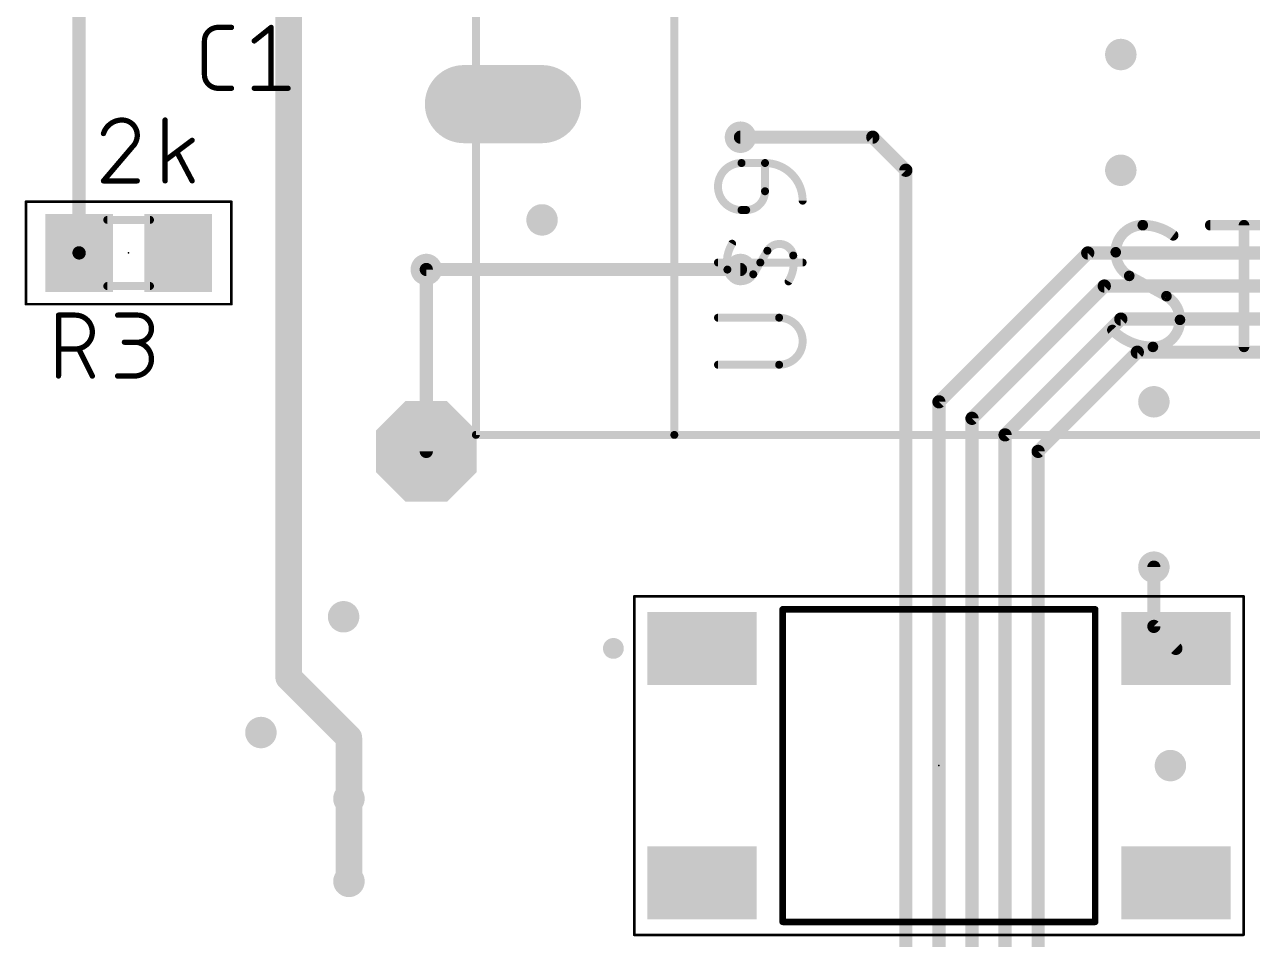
# Model space of a CAD drawing. Extents: x -1.91 to 1.91, y -2.61 to 1.61.
# Drawn here: x -1.016 to -0.088, y -0.431 to 0.26 of the extents above; entities that cross this region are included whole.
import ezdxf

# ---------------------------------------------------------------- set-up
doc = ezdxf.new("R2010")
doc.units = 0
for name, color, linetype in [('1', 22, 'CONTINUOUS'), ('17', 82, 'CONTINUOUS'), ('18', 82, 'CONTINUOUS'), ('21', 253, 'CONTINUOUS'), ('23', 7, 'CONTINUOUS'), ('25', 253, 'CONTINUOUS'), ('39', 22, 'CONTINUOUS'), ('51', 253, 'CONTINUOUS')]:
    doc.layers.add(name, color=color, linetype=linetype)

# ---------------------------------------------------------------- blocks, each defined once
blk = doc.blocks.new('OCTAGONP')
at = {"const_width": 0.5}
blk.add_lwpolyline([(-0.25, -0.103553), (-0.25, 0.103553), (-0.103553, 0.25), (0.103553, 0.25), (0.25, 0.103553), (0.25, -0.103553), (0.103553, -0.25), (-0.103553, -0.25), (-0.25, -0.103553), (-0.25, 0.103553)], dxfattribs=at)
blk = doc.blocks.new('RECT')
blk.add_solid([(-0.5, -0.5), (0.5, -0.5), (-0.5, 0.5), (0.5, 0.5)])
blk = doc.blocks.new('OFFSETP100')
at = {"const_width": 1}
blk.add_lwpolyline([(0, 0), (1, 0)], dxfattribs=at)
at = {"const_width": 0.5}
for points in [[(0, 0.25, 1), (0, -0.25)], [(1, -0.25, 1), (1, 0.25)]]:
    blk.add_lwpolyline(points, format="xyb", dxfattribs=at)
blk = doc.blocks.new('ROUNDV')
at = {"const_width": 0.5}
blk.add_lwpolyline([(0, -0.25, 1), (0, 0.25, 1), (0, -0.25)], format="xyb", dxfattribs=at)

msp = doc.modelspace()

# ---------------------------------------------------------------- linework, layer by layer
at = {"layer": '1'}
for points, const_width in [([(-0.975, 0.087598), (-0.975, 0.525)], 0.01), ([(-0.816535, 0.3), (-0.816535, -0.233465)], 0.02), ([(-0.375, 0.175), (-0.475, 0.175)], 0.01), ([(-0.35, 0.15), (-0.375, 0.175)], 0.01), ([(-0.35, -0.5), (-0.35, 0.15)], 0.01), ([(-0.974902, 0.0875), (-0.975, 0.087598)], 0.01), ([(-0.2125, 0.0875), (-0.325, -0.025)], 0.01), ([(0.15, 0.0875), (-0.2125, 0.0875)], 0.01), ([(-0.475, 0.075), (-0.7125, 0.075)], 0.01), ([(-0.7125, 0.075), (-0.7125, -0.0625)], 0.01), ([(-0.3, -0.0375), (-0.2, 0.0625)], 0.01), ([(-0.2, 0.0625), (0.1875, 0.0625)], 0.01), ([(-0.1875, 0.0375), (-0.275, -0.05)], 0.01), ([(0.1625, 0.0375), (-0.1875, 0.0375)], 0.01), ([(-0.25, -0.0625), (-0.175, 0.0125)], 0.01), ([(-0.175, 0.0125), (0.15, 0.0125)], 0.01), ([(-0.325, -0.025), (-0.325, -0.5125)], 0.01), ([(-0.3, -0.525), (-0.3, -0.0375)], 0.01), ([(-0.275, -0.05), (-0.275, -0.5375)], 0.01), ([(-0.25, -0.55), (-0.25, -0.0625)], 0.01), ([(-0.1625, -0.15), (-0.1625, -0.194783)], 0.01), ([(-0.1625, -0.194783), (-0.145866, -0.211417)], 0.01), ([(-0.816535, -0.233465), (-0.770965, -0.279035)], 0.02), ([(-0.770965, -0.279035), (-0.770965, -0.325)], 0.02), ([(-0.770965, -0.325), (-0.770965, -0.3875)], 0.02)]:
    msp.add_lwpolyline(points, dxfattribs=dict(at, const_width=const_width))
for points, const_width in [([(-0.475, 0.1775, 1), (-0.475, 0.1725)], 0.005), ([(-0.373232, 0.176768, 1), (-0.376768, 0.173232)], 0.005), ([(-0.375, 0.1725, 1), (-0.375, 0.1775)], 0.005), ([(-0.3475, 0.15, 1), (-0.3525, 0.15)], 0.005), ([(-0.351768, 0.148232, 1), (-0.348232, 0.151768)], 0.005), ([(-0.973232, 0.089366, 1), (-0.976768, 0.085831)], 0.005), ([(-0.9775, 0.087598, 1), (-0.9725, 0.087598)], 0.005), ([(-0.976669, 0.085732, 1), (-0.973134, 0.089268)], 0.005), ([(-0.2125, 0.09, 1), (-0.2125, 0.085)], 0.005), ([(-0.210732, 0.085732, 1), (-0.214268, 0.089268)], 0.005), ([(-0.7125, 0.0775, 1), (-0.7125, 0.0725)], 0.005), ([(-0.71, 0.075, 1), (-0.715, 0.075)], 0.005), ([(-0.475, 0.0725, 1), (-0.475, 0.0775)], 0.005), ([(-0.2, 0.065, 1), (-0.2, 0.06)], 0.005), ([(-0.198232, 0.060732, 1), (-0.201768, 0.064268)], 0.005), ([(-0.1875, 0.04, 1), (-0.1875, 0.035)], 0.005), ([(-0.185732, 0.035732, 1), (-0.189268, 0.039268)], 0.005), ([(-0.175, 0.015, 1), (-0.175, 0.01)], 0.005), ([(-0.173232, 0.010732, 1), (-0.176768, 0.014268)], 0.005), ([(-0.3225, -0.025, 1), (-0.3275, -0.025)], 0.005), ([(-0.326768, -0.023232, 1), (-0.323232, -0.026768)], 0.005), ([(-0.2975, -0.0375, 1), (-0.3025, -0.0375)], 0.005), ([(-0.301768, -0.035732, 1), (-0.298232, -0.039268)], 0.005), ([(-0.2725, -0.05, 1), (-0.2775, -0.05)], 0.005), ([(-0.276768, -0.048232, 1), (-0.273232, -0.051768)], 0.005), ([(-0.715, -0.0625, 1), (-0.71, -0.0625)], 0.005), ([(-0.2475, -0.0625, 1), (-0.2525, -0.0625)], 0.005), ([(-0.251768, -0.060732, 1), (-0.248232, -0.064268)], 0.005), ([(-0.16, -0.15, 1), (-0.165, -0.15)], 0.005), ([(-0.160732, -0.193016, 1), (-0.164268, -0.196551)], 0.005), ([(-0.165, -0.194783, 1), (-0.16, -0.194783)], 0.005), ([(-0.147634, -0.213185, 1), (-0.144098, -0.20965)], 0.005), ([(-0.813, -0.229929, 1), (-0.820071, -0.237)], 0.01), ([(-0.821535, -0.233465, 1), (-0.811535, -0.233465)], 0.01), ([(-0.765965, -0.279035, 1), (-0.775965, -0.279035)], 0.01), ([(-0.7745, -0.282571, 1), (-0.767429, -0.2755)], 0.01), ([(-0.765965, -0.325, 1), (-0.775965, -0.325)], 0.01), ([(-0.775965, -0.325, 1), (-0.765965, -0.325)], 0.01), ([(-0.775965, -0.3875, 1), (-0.765965, -0.3875)], 0.01)]:
    msp.add_lwpolyline(points, format="xyb", dxfattribs=dict(at, const_width=const_width))
at = {"layer": '21'}
for points, const_width in [([(-0.675, -0.05), (-0.675, 1.05)], 0.006), ([(-0.525, -0.05), (-0.525, 1.05)], 0.006), ([(-0.909944, 0.142), (-0.909944, 0.188)], 0.004), ([(-0.934811, 0.167555), (-0.956533, 0.142)], 0.004), ([(-0.8895, 0.172667), (-0.909944, 0.157333)], 0.004), ([(-0.8895, 0.142), (-0.901, 0.163722)], 0.004), ([(-0.956533, 0.142), (-0.930978, 0.142)], 0.004), ([(-0.119925, 0.1085), (-0.068814, 0.1085)], 0.008), ([(-0.09437, 0.0165), (-0.09437, 0.1085)], 0.008), ([(-0.153016, 0.054833), (-0.181128, 0.070167)], 0.008), ([(-0.675, -0.05), (-0.525, -0.05)], 0.006), ([(-0.525, -0.05), (0.525, -0.05)], 0.006), ([(-0.44311, -0.18189), (-0.44311, -0.41811)], 0.005), ([(-0.20689, -0.18189), (-0.44311, -0.18189)], 0.005), ([(-0.20689, -0.41811), (-0.20689, -0.18189)], 0.005), ([(-0.44311, -0.41811), (-0.20689, -0.41811)], 0.005)]:
    msp.add_lwpolyline(points, dxfattribs=dict(at, const_width=const_width))
for points, const_width in [([(-0.942478, 0.188, 0.325189), (-0.956533, 0.177778)], 0.004), ([(-0.930978, 0.1765, 0.414214), (-0.942478, 0.188)], 0.004), ([(-0.942478, 0.189, 1), (-0.942478, 0.187)], 0.002), ([(-0.942478, 0.187, 1), (-0.942478, 0.189)], 0.002), ([(-0.908944, 0.188, 1), (-0.910944, 0.188)], 0.002), ([(-0.957485, 0.178086, 1), (-0.955582, 0.17747)], 0.002), ([(-0.934811, 0.167555, 0.205252), (-0.930978, 0.1765)], 0.004), ([(-0.929978, 0.1765, 1), (-0.931978, 0.1765)], 0.002), ([(-0.931978, 0.1765, 1), (-0.929978, 0.1765)], 0.002), ([(-0.935501, 0.16828, 1), (-0.934121, 0.166831)], 0.002), ([(-0.934049, 0.166908, 1), (-0.935573, 0.168203)], 0.002), ([(-0.8889, 0.171867, 1), (-0.8901, 0.173467)], 0.002), ([(-0.910544, 0.158133, 1), (-0.909344, 0.156533)], 0.002), ([(-0.900116, 0.16419, 1), (-0.901884, 0.163254)], 0.002), ([(-0.956533, 0.143, 1), (-0.956533, 0.141)], 0.002), ([(-0.957295, 0.142648, 1), (-0.955771, 0.141352)], 0.002), ([(-0.930978, 0.141, 1), (-0.930978, 0.143)], 0.002), ([(-0.910944, 0.142, 1), (-0.908944, 0.142)], 0.002), ([(-0.890384, 0.141532, 1), (-0.888616, 0.142468)], 0.002), ([(-0.170905, 0.1085, 0.414214), (-0.19135, 0.088055)], 0.008), ([(-0.147905, 0.100833, 0.162278), (-0.170905, 0.1085)], 0.008), ([(-0.170905, 0.1105, 1), (-0.170905, 0.1065)], 0.004), ([(-0.170905, 0.1065, 1), (-0.170905, 0.1105)], 0.004), ([(-0.119925, 0.1105, 1), (-0.119925, 0.1065)], 0.004), ([(-0.09237, 0.1085, 1), (-0.09637, 0.1085)], 0.004), ([(-0.149105, 0.099233, 1), (-0.146705, 0.102433)], 0.004), ([(-0.19135, 0.088055, 0.265563), (-0.181128, 0.070167)], 0.008), ([(-0.18935, 0.088055, 1), (-0.19335, 0.088055)], 0.004), ([(-0.19335, 0.088055, 1), (-0.18935, 0.088055)], 0.004), ([(-0.18017, 0.071922, 1), (-0.182085, 0.068411)], 0.004), ([(-0.182143, 0.068444, 1), (-0.180112, 0.07189)], 0.004), ([(-0.142794, 0.036944, 0.265568), (-0.153016, 0.054833)], 0.008), ([(-0.152001, 0.056556, 1), (-0.154032, 0.05311)], 0.004), ([(-0.153974, 0.053078, 1), (-0.152059, 0.056589)], 0.004), ([(-0.163239, 0.0165, 0.414215), (-0.142794, 0.036944)], 0.008), ([(-0.140794, 0.036944, 1), (-0.144794, 0.036944)], 0.004), ([(-0.144794, 0.036944, 1), (-0.140794, 0.036944)], 0.004), ([(-0.193905, 0.029278, 0.199996), (-0.163239, 0.0165)], 0.008), ([(-0.192485, 0.030686, 1), (-0.195325, 0.027869)], 0.004), ([(-0.163239, 0.0185, 1), (-0.163239, 0.0145)], 0.004), ([(-0.163239, 0.0145, 1), (-0.163239, 0.0185)], 0.004), ([(-0.09637, 0.0165, 1), (-0.09237, 0.0165)], 0.004), ([(-0.675, -0.0485, 1), (-0.675, -0.0515)], 0.003), ([(-0.6765, -0.05, 1), (-0.6735, -0.05)], 0.003), ([(-0.525, -0.0485, 1), (-0.525, -0.0515)], 0.003), ([(-0.5265, -0.05, 1), (-0.5235, -0.05)], 0.003), ([(-0.525, -0.0515, 1), (-0.525, -0.0485)], 0.003), ([(-0.44186, -0.18189, 1), (-0.44436, -0.18189)], 0.0025), ([(-0.44311, -0.18064, 1), (-0.44311, -0.18314)], 0.0025), ([(-0.20564, -0.18189, 1), (-0.20814, -0.18189)], 0.0025), ([(-0.20689, -0.18314, 1), (-0.20689, -0.18064)], 0.0025), ([(-0.571063, -0.215354, 1), (-0.571063, -0.20748, 1), (-0.571063, -0.215354)], 0.007874), ([(-0.44311, -0.41686, 1), (-0.44311, -0.41936)], 0.0025), ([(-0.44436, -0.41811, 1), (-0.44186, -0.41811)], 0.0025), ([(-0.20814, -0.41811, 1), (-0.20564, -0.41811)], 0.0025), ([(-0.20689, -0.41936, 1), (-0.20689, -0.41686)], 0.0025)]:
    msp.add_lwpolyline(points, format="xyb", dxfattribs=dict(at, const_width=const_width))
at = {"layer": '23'}
for p in [(-0.9375, 0.0875), (-0.325, -0.3)]:
    msp.add_point(p, dxfattribs=at)
at = {"layer": '25'}
for points, const_width in [([(-0.869964, 0.258, 0.414214), (-0.880186, 0.247778)], 0.004), ([(-0.869964, 0.259, 1), (-0.869964, 0.257)], 0.002), ([(-0.869964, 0.257, 1), (-0.869964, 0.259)], 0.002), ([(-0.859742, 0.257, 1), (-0.859742, 0.259)], 0.002), ([(-0.828778, 0.258, 1), (-0.830778, 0.258)], 0.002), ([(-0.829153, 0.257219, 1), (-0.830403, 0.258781)], 0.002), ([(-0.879186, 0.247778, 1), (-0.881186, 0.247778)], 0.002), ([(-0.881186, 0.247778, 1), (-0.879186, 0.247778)], 0.002), ([(-0.84318, 0.248559, 1), (-0.841931, 0.246997)], 0.002), ([(-0.880186, 0.222222, 0.414214), (-0.869964, 0.212)], 0.004), ([(-0.879186, 0.222222, 1), (-0.881186, 0.222222)], 0.002), ([(-0.881186, 0.222222, 1), (-0.879186, 0.222222)], 0.002), ([(-0.869964, 0.213, 1), (-0.869964, 0.211)], 0.002), ([(-0.869964, 0.211, 1), (-0.869964, 0.213)], 0.002), ([(-0.859742, 0.211, 1), (-0.859742, 0.213)], 0.002), ([(-0.842555, 0.213, 1), (-0.842555, 0.211)], 0.002), ([(-0.817, 0.211, 1), (-0.817, 0.213)], 0.002), ([(-0.830778, 0.212, 1), (-0.828778, 0.212)], 0.002), ([(-0.474222, 0.155482, 1), (-0.474222, 0.119927)], 0.006), ([(-0.474222, 0.156982, 1), (-0.474222, 0.153982)], 0.003), ([(-0.474222, 0.153982, 1), (-0.474222, 0.156982)], 0.003), ([(-0.454944, 0.155482, 1), (-0.457944, 0.155482)], 0.003), ([(-0.428, 0.127038, 0.414214), (-0.456444, 0.155482)], 0.006), ([(-0.456444, 0.156982, 1), (-0.456444, 0.153982)], 0.003), ([(-0.456444, 0.153982, 1), (-0.456444, 0.156982)], 0.003), ([(-0.470667, 0.119927, 0.414214), (-0.456444, 0.134149)], 0.006), ([(-0.454944, 0.134149, 1), (-0.457944, 0.134149)], 0.003), ([(-0.457944, 0.134149, 1), (-0.454944, 0.134149)], 0.003), ([(-0.474222, 0.121427, 1), (-0.474222, 0.118427)], 0.003), ([(-0.474222, 0.118427, 1), (-0.474222, 0.121427)], 0.003), ([(-0.470667, 0.121427, 1), (-0.470667, 0.118427)], 0.003), ([(-0.470667, 0.118427, 1), (-0.470667, 0.121427)], 0.003), ([(-0.4295, 0.127038, 1), (-0.4265, 0.127038)], 0.003), ([(-0.481333, 0.094489, 0.182256), (-0.484889, 0.074933)], 0.006), ([(-0.480047, 0.093717, 1), (-0.48262, 0.095261)], 0.003), ([(-0.435111, 0.0856, 0.691669), (-0.454667, 0.089156)], 0.006), ([(-0.455953, 0.089927, 1), (-0.45338, 0.088384)], 0.003), ([(-0.45338, 0.088384, 1), (-0.455953, 0.089927)], 0.003), ([(-0.438667, 0.066045, 0.182262), (-0.435111, 0.0856)], 0.006), ([(-0.433636, 0.08587, 1), (-0.436587, 0.08533)], 0.003), ([(-0.436586, 0.08533, 1), (-0.433635, 0.08587)], 0.003), ([(-0.492, 0.081767, 1), (-0.492, 0.078767)], 0.003), ([(-0.484889, 0.074933, 0.691679), (-0.465333, 0.071378)], 0.006), ([(-0.483413, 0.075203, 1), (-0.486364, 0.074664)], 0.003), ([(-0.486364, 0.074664, 1), (-0.483413, 0.075203)], 0.003), ([(-0.464047, 0.070606, 1), (-0.46662, 0.07215)], 0.003), ([(-0.461286, 0.081038, 1), (-0.458714, 0.079495)], 0.003), ([(-0.458714, 0.079495, 1), (-0.461286, 0.081038)], 0.003), ([(-0.428, 0.078767, 1), (-0.428, 0.081767)], 0.003), ([(-0.46662, 0.07215, 1), (-0.464047, 0.070606)], 0.003), ([(-0.439953, 0.066816, 1), (-0.43738, 0.065273)], 0.003), ([(-0.9895, 0.0405, 1), (-0.9915, 0.0405)], 0.002), ([(-0.9905, 0.0415, 1), (-0.9905, 0.0395)], 0.002), ([(-0.977722, 0.014944, 1), (-0.977722, 0.0405)], 0.004), ([(-0.977722, 0.0415, 1), (-0.977722, 0.0395)], 0.002), ([(-0.977722, 0.0395, 1), (-0.977722, 0.0415)], 0.002), ([(-0.94579, 0.0415, 1), (-0.94579, 0.0395)], 0.002), ([(-0.930457, 0.020055, 1), (-0.930457, 0.0405)], 0.004), ([(-0.930457, 0.0415, 1), (-0.930457, 0.0395)], 0.002), ([(-0.930457, 0.0395, 1), (-0.930457, 0.0415)], 0.002), ([(-0.492, 0.040055, 1), (-0.492, 0.037055)], 0.003), ([(-0.445778, 0.003, 1), (-0.445778, 0.038555)], 0.006), ([(-0.445778, 0.040055, 1), (-0.445778, 0.037055)], 0.003), ([(-0.445778, 0.037055, 1), (-0.445778, 0.040055)], 0.003), ([(-0.940679, 0.021055, 1), (-0.940679, 0.019055)], 0.002), ([(-0.933012, -0.0055, 1), (-0.933012, 0.020055)], 0.004), ([(-0.933012, 0.021055, 1), (-0.933012, 0.019055)], 0.002), ([(-0.930457, 0.021055, 1), (-0.930457, 0.019055)], 0.002), ([(-0.930457, 0.019055, 1), (-0.930457, 0.021055)], 0.002), ([(-0.9905, 0.015944, 1), (-0.9905, 0.013944)], 0.002), ([(-0.977722, 0.015944, 1), (-0.977722, 0.013944)], 0.002), ([(-0.977722, 0.013944, 1), (-0.977722, 0.015944)], 0.002), ([(-0.974272, 0.015392, 1), (-0.976061, 0.014497)], 0.002), ([(-0.492, 0.0045, 1), (-0.492, 0.0015)], 0.003), ([(-0.445778, 0.0045, 1), (-0.445778, 0.0015)], 0.003), ([(-0.445778, 0.0015, 1), (-0.445778, 0.0045)], 0.003), ([(-0.9915, -0.0055, 1), (-0.9895, -0.0055)], 0.002), ([(-0.965839, -0.005947, 1), (-0.96405, -0.005053)], 0.002), ([(-0.94579, -0.0045, 1), (-0.94579, -0.0065)], 0.002), ([(-0.933012, -0.0045, 1), (-0.933012, -0.0065)], 0.002), ([(-0.933012, -0.0065, 1), (-0.933012, -0.0045)], 0.002)]:
    msp.add_lwpolyline(points, format="xyb", dxfattribs=dict(at, const_width=const_width))
for points, const_width in [([(-0.869964, 0.258), (-0.859742, 0.258)], 0.004), ([(-0.842555, 0.247778), (-0.829778, 0.258)], 0.004), ([(-0.829778, 0.258), (-0.829778, 0.212)], 0.004), ([(-0.880186, 0.222222), (-0.880186, 0.247778)], 0.004), ([(-0.859742, 0.212), (-0.869964, 0.212)], 0.004), ([(-0.842555, 0.212), (-0.817, 0.212)], 0.004), ([(-0.474222, 0.155482), (-0.456444, 0.155482)], 0.006), ([(-0.456444, 0.155482), (-0.456444, 0.134149)], 0.006), ([(-0.470667, 0.119927), (-0.474222, 0.119927)], 0.006), ([(-0.46, 0.080267), (-0.454667, 0.089156)], 0.006), ([(-0.428, 0.080267), (-0.492, 0.080267)], 0.006), ([(-0.46, 0.080267), (-0.465333, 0.071378)], 0.006), ([(-0.9905, -0.0055), (-0.9905, 0.0405)], 0.004), ([(-0.9905, 0.0405), (-0.977722, 0.0405)], 0.004), ([(-0.94579, 0.0405), (-0.930457, 0.0405)], 0.004), ([(-0.445778, 0.038555), (-0.492, 0.038555)], 0.006), ([(-0.930457, 0.020055), (-0.940679, 0.020055)], 0.004), ([(-0.977722, 0.014944), (-0.9905, 0.014944)], 0.004), ([(-0.964945, -0.0055), (-0.975167, 0.014944)], 0.004), ([(-0.492, 0.003), (-0.445778, 0.003)], 0.006), ([(-0.94579, -0.0055), (-0.933012, -0.0055)], 0.004)]:
    msp.add_lwpolyline(points, dxfattribs=dict(at, const_width=const_width))
at = {"layer": '39'}
for points, const_width in [([(-1.015177, 0.126201), (-0.859823, 0.126201)], 0.002), ([(-1.015177, 0.048799), (-1.015177, 0.126201)], 0.002), ([(-0.859823, 0.126201), (-0.859823, 0.048799)], 0.002), ([(-0.859823, 0.048799), (-1.015177, 0.048799)], 0.002), ([(-0.555315, -0.172047), (-0.555315, -0.427953)], 0.001969), ([(-0.094685, -0.172047), (-0.555315, -0.172047)], 0.001969), ([(-0.094685, -0.427953), (-0.094685, -0.172047)], 0.001969), ([(-0.555315, -0.427953), (-0.094685, -0.427953)], 0.001969)]:
    msp.add_lwpolyline(points, dxfattribs=dict(at, const_width=const_width))
for points, const_width in [([(-1.015177, 0.126701, 1), (-1.015177, 0.125701)], 0.001), ([(-1.014677, 0.126201, 1), (-1.015677, 0.126201)], 0.001), ([(-0.859323, 0.126201, 1), (-0.860323, 0.126201)], 0.001), ([(-0.859823, 0.125701, 1), (-0.859823, 0.126701)], 0.001), ([(-1.015177, 0.049299, 1), (-1.015177, 0.048299)], 0.001), ([(-1.015677, 0.048799, 1), (-1.014677, 0.048799)], 0.001), ([(-0.860323, 0.048799, 1), (-0.859323, 0.048799)], 0.001), ([(-0.859823, 0.048299, 1), (-0.859823, 0.049299)], 0.001), ([(-0.554823, -0.172047, 1), (-0.555807, -0.172047)], 0.000984), ([(-0.555315, -0.171555, 1), (-0.555315, -0.172539)], 0.000984), ([(-0.094193, -0.172047, 1), (-0.095177, -0.172047)], 0.000984), ([(-0.094685, -0.172539, 1), (-0.094685, -0.171555)], 0.000984), ([(-0.555315, -0.427461, 1), (-0.555315, -0.428445)], 0.000984), ([(-0.555807, -0.427953, 1), (-0.554823, -0.427953)], 0.000984), ([(-0.095177, -0.427953, 1), (-0.094193, -0.427953)], 0.000984), ([(-0.094685, -0.428445, 1), (-0.094685, -0.427461)], 0.000984)]:
    msp.add_lwpolyline(points, format="xyb", dxfattribs=dict(at, const_width=const_width))
at = {"layer": '51'}
for points, const_width in [([(-0.953642, 0.1125), (-0.921358, 0.1125)], 0.006), ([(-0.953642, 0.0625), (-0.921358, 0.0625)], 0.006), ([(-0.44311, -0.18189), (-0.44311, -0.41811)], 0.005), ([(-0.20689, -0.18189), (-0.44311, -0.18189)], 0.005), ([(-0.20689, -0.41811), (-0.20689, -0.18189)], 0.005), ([(-0.44311, -0.41811), (-0.20689, -0.41811)], 0.005)]:
    msp.add_lwpolyline(points, dxfattribs=dict(at, const_width=const_width))
for points, const_width in [([(-0.953642, 0.114, 1), (-0.953642, 0.111)], 0.003), ([(-0.921358, 0.111, 1), (-0.921358, 0.114)], 0.003), ([(-0.953642, 0.064, 1), (-0.953642, 0.061)], 0.003), ([(-0.921358, 0.061, 1), (-0.921358, 0.064)], 0.003), ([(-0.44186, -0.18189, 1), (-0.44436, -0.18189)], 0.0025), ([(-0.44311, -0.18064, 1), (-0.44311, -0.18314)], 0.0025), ([(-0.20564, -0.18189, 1), (-0.20814, -0.18189)], 0.0025), ([(-0.20689, -0.18314, 1), (-0.20689, -0.18064)], 0.0025), ([(-0.571063, -0.215354, 1), (-0.571063, -0.20748, 1), (-0.571063, -0.215354)], 0.007874), ([(-0.44311, -0.41686, 1), (-0.44311, -0.41936)], 0.0025), ([(-0.44436, -0.41811, 1), (-0.44186, -0.41811)], 0.0025), ([(-0.20814, -0.41811, 1), (-0.20564, -0.41811)], 0.0025), ([(-0.20689, -0.41936, 1), (-0.20689, -0.41686)], 0.0025)]:
    msp.add_lwpolyline(points, format="xyb", dxfattribs=dict(at, const_width=const_width))

# ---------------------------------------------------------------- block references
at = {"layer": '1'}
for p, xscale, yscale in [((-0.974902, 0.0875), 0.051181, 0.059055), ((-0.900098, 0.0875), 0.051181, 0.059055), ((-0.504134, -0.211417), 0.082677, 0.055118), ((-0.145866, -0.211417), 0.082677, 0.055118), ((-0.504134, -0.388583), 0.082677, 0.055118), ((-0.145866, -0.388583), 0.082677, 0.055118)]:
    msp.add_blockref('RECT', p, dxfattribs=dict(at, xscale=xscale, yscale=yscale))
at = {"layer": '17', "rotation": 180}
for name, p, xscale, yscale in [('OFFSETP100', (-0.625, 0.2), 0.059055, 0.059055), ('OCTAGONP', (-0.7125, -0.0625), 0.076, 0.076)]:
    msp.add_blockref(name, p, dxfattribs=dict(at, xscale=xscale, yscale=yscale))
at = {"layer": '18', "xscale": 0.02378, "yscale": 0.02378}
for p in [(-0.1875, 0.2375), (-0.475, 0.175), (-0.1875, 0.15), (-0.625, 0.1125), (-0.7125, 0.075), (-0.475, 0.075), (-0.1625, -0.025), (-0.1625, -0.15), (-0.775, -0.1875), (-0.8375, -0.275), (-0.15, -0.3), (-0.770965, -0.325), (-0.770965, -0.3875)]:
    msp.add_blockref('ROUNDV', p, dxfattribs=at)
at = {"layer": '51', "xscale": 0.025591, "yscale": 0.055118}
for p in [(-0.966705, 0.087559), (-0.908705, 0.087559)]:
    msp.add_blockref('RECT', p, dxfattribs=at)

doc.saveas('drawing.dxf')
